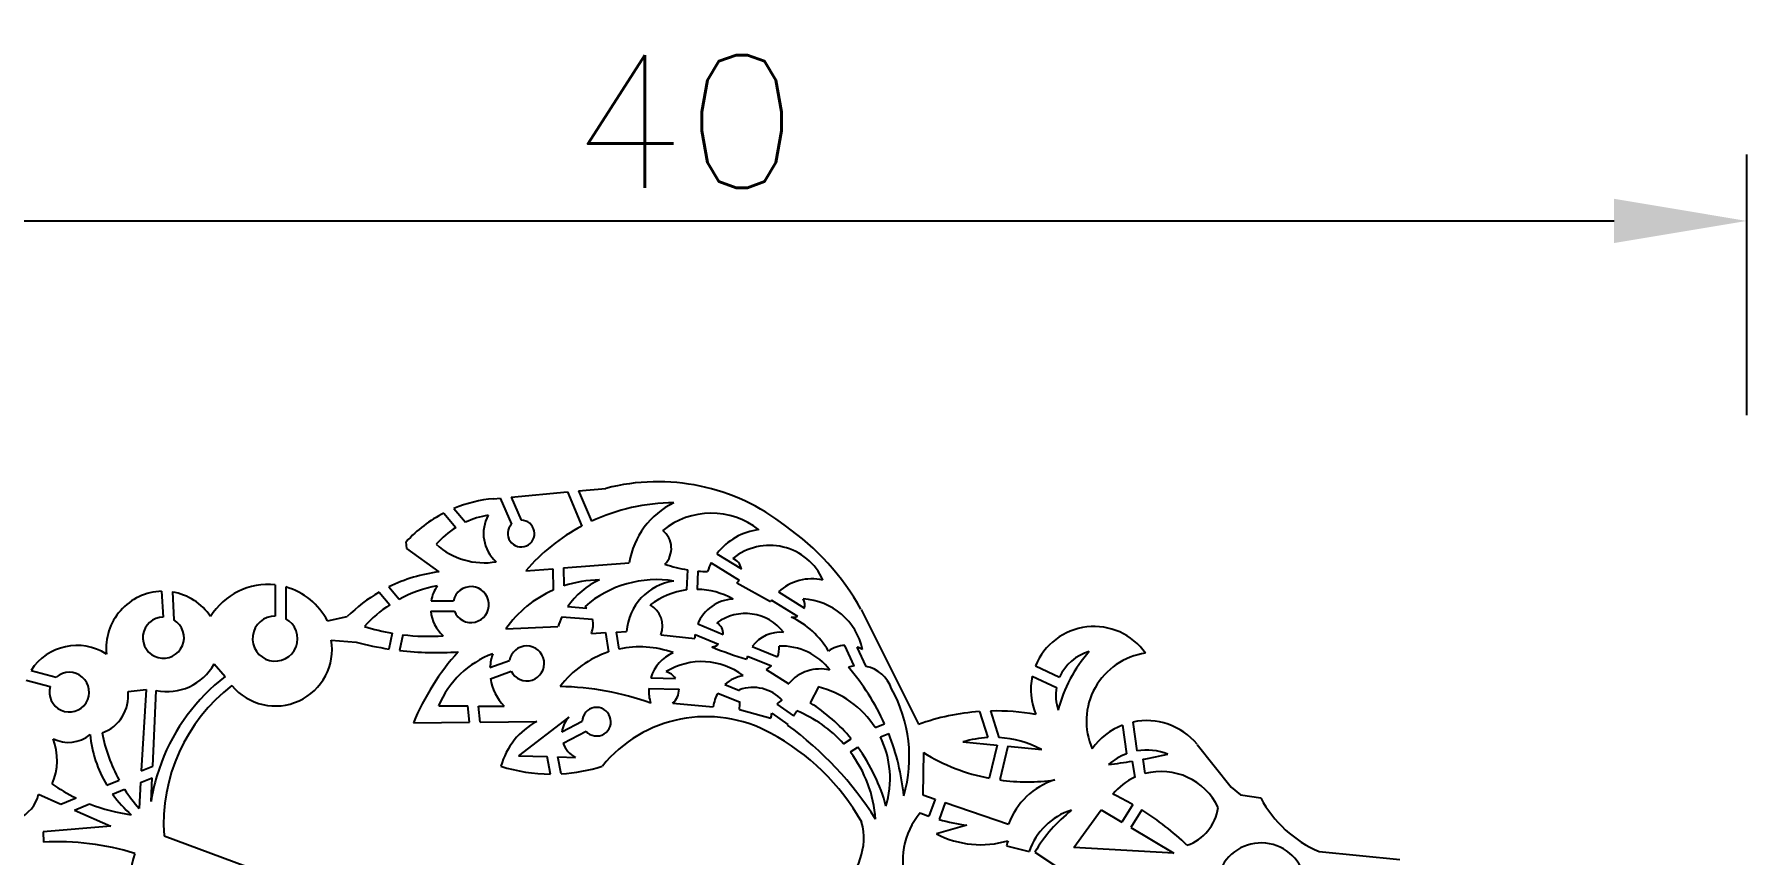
# Model space of a CAD drawing. Header units: millimetres. Extents: x 301 to 484, y 179 to 352.
# Drawn here: x 452.05 to 484.3, y 336.84 to 352.29 of the extents above; entities that cross this region are included whole.
import ezdxf

# ---------------------------------------------------------------- set-up
doc = ezdxf.new("R2010")
doc.units = ezdxf.units.MM
doc.styles.get("Standard").update_dxf_attribs({"font": 'txt', "bigfont": 'gbcbig.shx'})
doc.dimstyles.new('ISO-25', dxfattribs={"dimtxt": 2.5, "dimasz": 2.5, "dimexe": 1.25, "dimexo": 0.625, "dimtad": 1, "dimtxsty": 'Standard', "dimcen": 2.5, "dimadec": 0, "dimazin": 0, "dimtfac": 1, "dimtmove": 0, "dimatfit": 3, "dimfxl": 1, "dimarcsym": 0})

# ---------------------------------------------------------------- blocks, each defined once
blk = doc.blocks.new('*D19')
at = {"color": 0, "lineweight": -2, "transparency": 16777216}
for p, q in [((444.299, 345.117), (444.299, 350.026)), ((484.299, 345.117), (484.299, 350.026)), ((446.799, 348.776), (481.799, 348.776))]:
    blk.add_line(p, q, dxfattribs=at)
at = {"color": 0, "transparency": 16777216}
for points in [[(446.799, 349.193), (446.799, 348.36), (444.299, 348.776)], [(481.799, 349.193), (481.799, 348.36), (484.299, 348.776)]]:
    blk.add_solid(points, dxfattribs=at)
at = {"layer": 'Defpoints', "color": 0, "transparency": 16777216}
for p in [(484.299, 348.776), (444.299, 344.492), (484.299, 344.492)]:
    blk.add_point(p, dxfattribs=at)
at = {"color": 0, "transparency": 16777216, "insert": (464.299, 350.651), "char_height": 2.5, "attachment_point": 5}
blk.add_mtext('40', dxfattribs=at)

msp = doc.modelspace()

# ---------------------------------------------------------------- linework, layer by layer
for p, q in [((460.701, 343.545), (460.823, 343.556)), ((460.823, 343.556), (461.034, 343.063)), ((461.032, 343.576), (462.09, 343.673)), ((461.032, 343.576), (461.219, 343.14)), ((462.09, 343.673), (462.36, 343.03)), ((462.299, 343.692), (462.812, 343.739)), ((462.299, 343.692), (462.54, 343.119)), ((459.764, 343.275), (459.99, 343.003)), ((459.952, 343.362), (460.169, 343.101)), ((459.064, 342.606), (459.053, 342.735)), ((464.905, 342.509), (465.365, 342.223)), ((461.304, 342.187), (461.814, 342.227)), ((461.814, 342.227), (461.82, 341.824)), ((462.014, 342.243), (463.254, 342.34)), ((462.014, 342.243), (462.019, 341.902)), ((464.348, 342.205), (464.33, 341.826)), ((464.798, 342.34), (465.324, 342.012)), ((456.585, 341.921), (456.585, 341.334)), ((456.785, 341.882), (456.785, 341.282)), ((458.726, 341.883), (458.92, 341.65)), ((464.547, 342.182), (464.53, 341.837)), ((465.277, 341.96), (465.915, 341.611)), ((454.446, 341.801), (454.474, 341.315)), ((454.648, 341.788), (454.678, 341.261)), ((458.546, 341.787), (458.745, 341.547)), ((459.521, 341.624), (459.942, 341.624)), ((465.93, 341.635), (466.419, 341.33)), ((466.062, 341.788), (466.552, 341.483)), ((457.567, 341.242), (457.942, 341.325)), ((459.513, 341.424), (459.959, 341.424)), ((461.983, 341.32), (462.561, 341.277)), ((462.093, 341.512), (462.454, 341.485)), ((467.618, 341.461), (468.701, 339.296)), ((458.791, 341.011), (458.728, 340.713)), ((458.989, 340.982), (458.927, 340.686)), ((460.926, 341.092), (461.911, 341.136)), ((462.54, 341.008), (462.806, 341.022)), ((462.806, 341.022), (462.864, 340.66)), ((463.007, 341.032), (463.203, 341.042)), ((463.007, 341.032), (463.059, 340.712)), ((463.849, 340.983), (464.487, 340.915)), ((464.492, 340.99), (464.934, 340.807)), ((464.543, 341.185), (465.023, 340.986)), ((457.641, 340.881), (458.109, 340.842)), ((465.48, 340.581), (465.929, 340.395)), ((465.57, 340.76), (466.044, 340.564)), ((467.489, 340.395), (467.312, 340.782)), ((467.713, 340.387), (467.547, 340.75)), ((451.987, 340.31), (452.462, 340.183)), ((455.435, 340.432), (455.642, 340.197)), ((460.63, 340.364), (460.998, 340.495)), ((460.639, 340.155), (461.029, 340.294)), ((465.833, 340.325), (466.257, 340.061)), ((470.903, 340.395), (471.358, 340.185)), ((451.892, 340.128), (452.349, 340.006)), ((453.814, 339.915), (454.154, 339.952)), ((454.154, 339.952), (454.063, 338.419)), ((454.278, 338.508), (454.342, 339.934)), ((463.62, 339.973), (464.19, 339.958)), ((463.657, 340.172), (464.125, 340.16)), ((466.814, 340), (466.663, 339.699)), ((470.844, 340.202), (471.299, 339.992)), ((459.664, 339.645), (460.211, 339.641)), ((460.247, 339.336), (460.211, 339.641)), ((460.412, 339.64), (460.896, 339.637)), ((460.448, 339.338), (460.412, 339.64)), ((464.071, 339.694), (464.834, 339.628)), ((466.035, 339.677), (466.349, 339.458)), ((459.187, 339.324), (460.247, 339.336)), ((460.448, 339.338), (461.512, 339.35)), ((462.115, 339.428), (461.17, 338.705)), ((461.985, 339.157), (462.369, 339.352)), ((465.328, 339.572), (465.921, 339.411)), ((465.935, 339.503), (466.239, 339.29)), ((466.239, 339.29), (466.234, 339.282)), ((466.349, 339.458), (466.408, 339.548)), ((469.848, 339.537), (470.005, 339.046)), ((470.055, 339.547), (470.215, 339.045)), ((472.737, 339.338), (472.812, 338.795)), ((462.007, 338.943), (462.439, 339.164)), ((469.538, 338.964), (470.18, 338.902)), ((472.543, 339.281), (472.618, 338.742)), ((461.17, 338.705), (461.706, 338.688)), ((461.767, 338.358), (461.706, 338.688)), ((461.911, 338.681), (462.242, 338.671)), ((461.97, 338.363), (461.911, 338.681)), ((468.792, 338.764), (468.781, 337.968)), ((470.18, 338.902), (470.032, 338.281)), ((470.381, 338.883), (470.229, 338.248)), ((470.381, 338.883), (471.02, 338.821)), ((473.95, 338.918), (474.587, 338.11)), ((454.063, 338.419), (454.278, 338.508)), ((454.442, 338.576), (454.357, 338.324)), ((472.727, 338.603), (472.772, 338.297)), ((472.924, 338.637), (472.964, 338.367)), ((453.412, 338.149), (453.646, 338.246)), ((453.523, 337.979), (453.75, 338.073)), ((454.05, 338.197), (454.022, 337.712)), ((454.05, 338.197), (454.268, 338.287)), ((454.248, 337.844), (454.268, 338.287)), ((474.587, 338.11), (474.763, 337.97)), ((452.13, 337.979), (452.55, 337.793)), ((452.55, 337.793), (452.835, 337.911)), ((452.803, 337.681), (453.089, 337.799)), ((452.803, 337.681), (453.487, 337.378)), ((468.781, 337.968), (469.013, 337.889)), ((469.013, 337.889), (468.896, 337.566)), ((469.202, 337.825), (469.087, 337.504)), ((469.202, 337.825), (470.398, 337.418)), ((471.628, 336.976), (472.142, 337.685)), ((472.142, 337.685), (472.531, 337.453)), ((472.734, 337.787), (472.531, 337.453)), ((472.905, 337.684), (472.702, 337.35)), ((474.763, 337.97), (475.146, 337.91)), ((453.487, 337.378), (452.217, 337.272)), ((469.613, 337.394), (469.038, 337.231)), ((472.702, 337.35), (473.511, 336.867)), ((452.217, 337.272), (452.22, 337.076)), ((454.492, 337.197), (456.254, 336.542)), ((470.357, 337.009), (470.785, 336.902)), ((470.891, 336.888), (471.429, 336.527)), ((473.511, 336.867), (471.628, 336.976)), ((476.245, 336.899), (477.763, 336.752))]:
    msp.add_line(p, q)
for points in [[(459.672, 342.168), (459.064, 342.606)], [(465.055, 340.046), (465.33, 339.931)], [(464.923, 339.885), (465.339, 339.71)], [(467.883, 339.234), (468.061, 339.305)], [(467.289, 338.93), (467.432, 339.022)], [(467.982, 339.058), (468.139, 339.121)], [(467.417, 338.775), (467.556, 338.864)]]:
    msp.add_lwpolyline(points)
for centre, radius, start, end in [((463.79, 339.973), 3.891, 51.8265, 104.5598), ((460.925, 341.007), 2.548, 95.054, 112.4652), ((460.925, 341.007), 2.548, 117.1238, 137.2888), ((460.88, 341.58), 1.679, 99.6778, 115.0463), ((461.217, 342.888), 0.709, 150.7425, 228.5304), ((464.106, 339.754), 3.712, 90.2408, 114.9678), ((464.752, 342.101), 1.517, 115.839, 170.9377), ((464.798, 341.823), 1.449, 51.75, 129.124), ((460.88, 341.58), 1.679, 122.0102, 138.7772), ((461.217, 342.888), 0.252, 136.263, 89.5339), ((464.106, 339.754), 3.712, 118.062, 139.0369), ((463.618, 342.611), 0.428, 315.6955, 51.7738), ((465.835, 341.801), 1.169, 96.872, 142.6932), ((463.483, 339.147), 4.738, 29.2397, 55.0933), ((460.52, 343.682), 1.344, 227.8017, 279.7048), ((465.895, 341.566), 1.099, 23.8412, 129.1901), ((464.746, 344.683), 2.509, 250.8897, 260.8702), ((465.835, 341.801), 1.169, 152.5056, 161.3898), ((465.099, 342.166), 0.273, 12.0613, 67.9819), ((456.445, 340.669), 1.26, 83.6314, 148.6751), ((456.445, 340.669), 1.26, 27.0466, 74.3555), ((460.052, 339.192), 3, 97.2683, 116.2399), ((460.087, 339.473), 2.47, 100.5439, 118.2158), ((460.224, 341.497), 0.714, 145.4736, 169.7206), ((460.272, 341.551), 0.338, 202.0713, 167.5735), ((462.716, 339.818), 2.197, 90.569, 108.5049), ((463.276, 340.709), 1.429, 113.9874, 145.8166), ((463.765, 339.972), 2.048, 80.7092, 131.0015), ((464.234, 340.969), 1.034, 97.6939, 175.9513), ((464.746, 344.683), 2.509, 265.45, 269.5623), ((465.099, 342.166), 0.273, 310.959, 325.8314), ((466.688, 341.118), 0.917, 76.599, 133.0788), ((454.476, 340.728), 1.073, 91.5774, 185.8646), ((454.476, 340.728), 1.073, 33.701, 80.8034), ((460.052, 339.192), 3, 120.1388, 134.6849), ((460.087, 339.473), 2.47, 122.9167, 137.5723), ((462.716, 339.818), 2.197, 114.0736, 144.554), ((464.511, 340.414), 1.423, 97.3118, 127.4664), ((463.429, 341.148), 0.451, 338.5764, 61.422), ((464.511, 340.414), 1.423, 60.6092, 89.208), ((465.241, 340.9), 0.755, 92.431, 157.7734), ((466.688, 341.118), 0.917, 145.7403, 147.479), ((466.461, 340.444), 1.215, 12.4461, 86.7182), ((466.328, 341.543), 0.232, 344.9338, 29.3245), ((454.48, 340.927), 0.388, 90.8934, 59.446), ((456.583, 340.91), 0.424, 89.7683, 61.5763), ((460.224, 341.497), 0.714, 185.8348, 228.1563), ((463.276, 340.709), 1.429, 154.7046, 162.6246), ((462.112, 341.177), 0.46, 42.0806, 47.8172), ((462.112, 341.177), 0.46, 338.473, 12.5088), ((465.441, 340.472), 0.909, 37.5623, 126.2998), ((466.328, 341.543), 0.232, 264.407, 293.1657), ((465.654, 339.899), 1.556, 29.9394, 65.2573), ((459.459, 344.899), 3.945, 252.369, 260.2511), ((459.459, 344.899), 3.945, 263.1624, 274.1917), ((465.241, 340.9), 0.755, 173.1498, 178.8513), ((464.781, 340.994), 0.243, 358.1189, 59.6678), ((466.093, 340.385), 0.644, 83.9431, 144.3452), ((472.006, 339.948), 1.19, 35.3348, 157.9274), ((452.854, 339.743), 1.037, 57.7005, 146.8165), ((456.59, 340.707), 1.066, 219.8006, 9.4086), ((459.615, 346.512), 5.866, 255.1281, 261.3061), ((459.615, 346.512), 5.866, 263.2649, 274.0738), ((463.598, 337.473), 4.784, 138.2113, 157.234), ((461.3, 338.962), 1.773, 110.3407, 157.3626), ((461.587, 340.302), 0.959, 160.314, 176.2482), ((461.323, 340.443), 0.329, 206.8867, 170.842), ((463.451, 338.876), 1.878, 108.1921, 143.0393), ((463.451, 338.876), 1.878, 70.4246, 102.0545), ((464.402, 339.931), 0.783, 114.2904, 162.1172), ((464.781, 340.994), 0.243, 276.8619, 309.3059), ((467.102, 346.248), 5.954, 247.3533, 254.0316), ((466.093, 340.385), 0.644, 162.2491, 167.4804), ((465.601, 340.743), 0.478, 338.0405, 2.9944), ((466.121, 339.63), 1.139, 37.036, 92.1643), ((467.349, 340.17), 0.613, 93.4347, 124.3928), ((467.349, 340.17), 0.613, 60.9285, 71.1909), ((473.801, 338.959), 2.542, 137.8607, 166.3033), ((472.14, 339.839), 0.855, 105.1592, 156.1842), ((473.156, 339.354), 1.294, 97.9673, 203.7462), ((452.708, 339.901), 0.374, 163.7871, 131.2123), ((454.55, 340.924), 1.012, 258.1131, 330.9598), ((464.619, 339.188), 1.288, 52.6798, 121.3779), ((463.843, 339.956), 0.347, 35.8191, 72.3945), ((465.601, 340.743), 0.478, 299.0611, 313.3447), ((466.846, 339.572), 0.766, 76.1419, 140.2785), ((467.579, 339.753), 0.648, 97.993, 107.8197), ((464.078, 337.512), 4.368, 24.232, 40.8658), ((467.579, 339.753), 0.648, 19.0903, 78.1297), ((457.906, 337.266), 3.704, 127.6824, 159.2919), ((457.769, 337.418), 3.285, 127.4703, 183.8518), ((461.587, 340.302), 0.959, 188.777, 223.8961), ((461.89, 334.836), 5.17, 70.0218, 89.3305), ((464.402, 339.931), 0.783, 176.9731, 197.6421), ((463.843, 339.956), 0.347, 310.9439, 0.2321), ((465.513, 339.536), 0.685, 99.5378, 131.9177), ((465.582, 339.235), 0.755, 43.0401, 109.6821), ((463.819, 339.759), 1.52, 6.4846, 7.0641), ((466.386, 338.273), 1.779, 32.6977, 76.1022), ((465.896, 338.681), 2.631, 343.9057, 29.2196), ((472.006, 339.948), 1.19, 167.6553, 203.074), ((472.14, 339.839), 0.855, 169.7448, 199.0048), ((453.074, 339.835), 0.745, 289.6758, 6.1445), ((462.638, 339.345), 0.269, 222.3756, 178.3891), ((465.513, 339.536), 0.685, 149.436, 172.2905), ((463.819, 339.759), 1.52, 352.9359, 358.3286), ((466.317, 339.399), 0.397, 117.5398, 135.5204), ((464.882, 336.9), 3.318, 39.7722, 57.5367), ((462.16, 338.139), 1.374, 118.1544, 164.4771), ((462.459, 339.097), 0.478, 136.1557, 172.7878), ((464.703, 336.923), 2.517, 61.2045, 141.0349), ((466.317, 339.399), 0.397, 164.8491, 178.2298), ((465.517, 337.341), 2.38, 41.8718, 68.0056), ((470.156, 335.228), 4.319, 94.0816, 109.6762), ((470.156, 335.228), 4.319, 79.9243, 91.3343), ((472.994, 338.116), 1.249, 39.9971, 101.8506), ((451.392, 338.621), 1.087, 335.5985, 21.7949), ((452.691, 339.599), 0.643, 243.2142, 309.4551), ((455.402, 339.33), 2.314, 185.6331, 210.6683), ((456.3, 339.711), 3.031, 190.9905, 208.8987), ((463.876, 335.325), 4.317, 29.5683, 61.7989), ((462.368, 334.005), 6.542, 32.4093, 53.7708), ((466.386, 338.273), 1.779, 343.0482, 26.194), ((464.078, 337.512), 4.368, 5.7662, 21.6076), ((470.106, 337.101), 1.947, 92.9764, 106.9568), ((470.106, 337.101), 1.947, 62.0298, 86.7909), ((472.994, 338.116), 1.249, 111.1423, 144.9552), ((462.459, 339.097), 0.478, 198.7328, 242.9942), ((465.517, 337.341), 2.38, 4.0969, 37.0232), ((464.882, 336.9), 3.318, 14.93, 36.3028), ((470.742, 341.931), 3.719, 238.38, 258.9838), ((472.993, 337.75), 1.061, 110.7032, 132.2037), ((472.993, 337.75), 1.061, 67.5672, 99.7941), ((470.301, 353.195), 14.792, 280.2133, 282.0828), ((457.906, 337.266), 3.704, 163.4007, 171.0226), ((461.791, 341.503), 3.145, 252.3292, 269.5604), ((461.791, 341.503), 3.145, 273.2509, 287.6708), ((470.301, 353.195), 14.792, 277.6881, 279.4384), ((473.27, 337.219), 1.188, 25.3877, 104.9341), ((454.392, 341.128), 3.575, 235.777, 244.1718), ((456.3, 339.711), 3.031, 212.7198, 221.2647), ((470.742, 341.931), 3.719, 262.0727, 278.0817), ((471.687, 336.941), 1.375, 107.8793, 159.7001), ((473.27, 337.219), 1.188, 114.7876, 140.0661), ((451.451, 338.15), 0.7, 245.4099, 345.833), ((454.392, 341.128), 3.575, 248.6228, 261.684), ((455.402, 339.33), 2.314, 215.7096, 228.707), ((471.947, 336.508), 1.227, 107.4673, 161.2613), ((473.48, 335.331), 3.021, 128.9993, 148.9702), ((470.161, 333.293), 5.178, 60.2117, 64.8824), ((470.161, 333.293), 5.178, 46.0215, 57.9984), ((473.481, 337.844), 0.87, 288.4651, 352.3362), ((477.119, 338.952), 2.231, 207.8593, 246.9337), ((466.463, 337.15), 1.206, 307.7482, 14.6439), ((469.777, 336.734), 1.374, 139.3952, 200.2364), ((470.05, 340.801), 3.435, 247.4721, 250.3809), ((470.05, 340.801), 3.435, 253.7196, 262.69), ((452.492, 332.199), 4.884, 72.7336, 93.1852), ((469.874, 338.862), 1.833, 242.8762, 286.2056), ((472.437, 336.398), 2.168, 161.065, 163.6305), ((475.155, 336.224), 0.838, 2.8645, 155.8331), ((455.312, 336.372), 1.456, 160.2732, 194.0674)]:
    msp.add_arc(centre, radius, start, end)

# ---------------------------------------------------------------- dimensions: what is measured, and where the dimension line sits
dim = msp.add_linear_dim(base=(484.299, 348.776), p1=(444.299, 344.492), p2=(484.299, 344.492), dimstyle='ISO-25')
dim.commit()
dim.dimension.update_dxf_attribs({"geometry": '*D19', "text_midpoint": (464.299, 350.651)})

doc.saveas('drawing.dxf')
